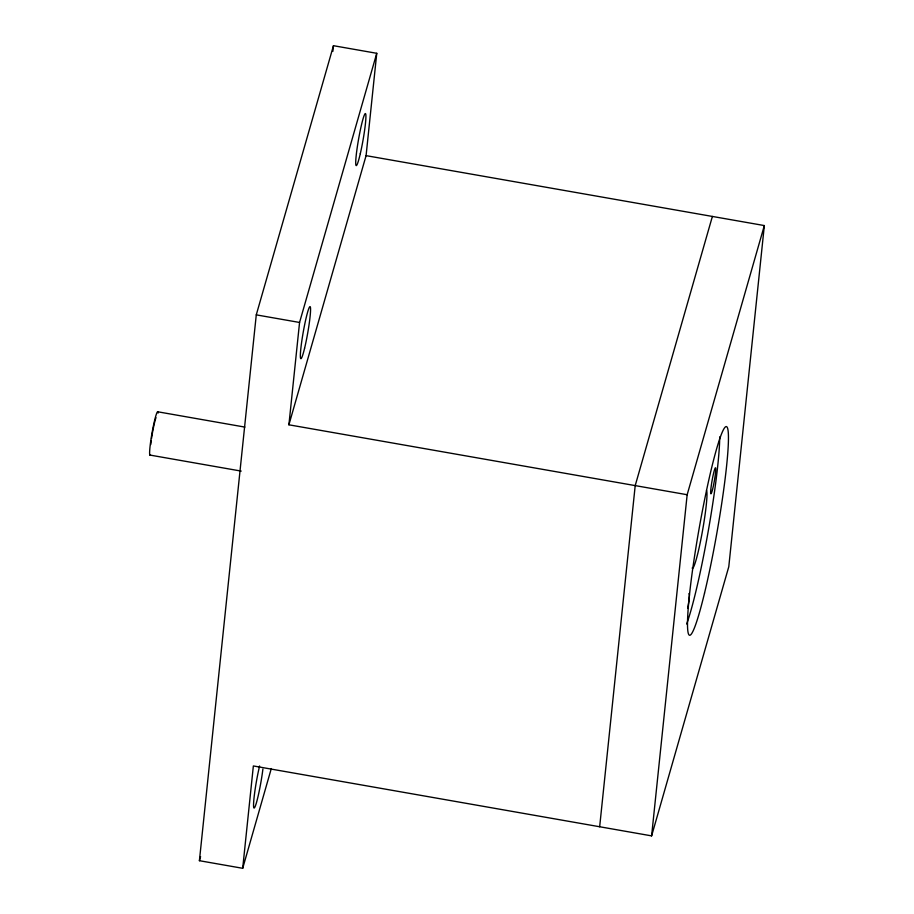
<?xml version="1.0" encoding="UTF-8"?>
<svg xmlns="http://www.w3.org/2000/svg" width="914" height="914" viewBox="0 0 914 914"><rect width="100%" height="100%" fill="white"/><g stroke="black" fill="none" stroke-linecap="round" stroke-linejoin="round"><path stroke-width="1.37" d="M271.298 768.56L242.701 868.3L199.412 860.702L256.274 314.862L333.461 45.7L376.751 53.298L366.08 155.643L288.904 424.804L687.157 494.725L764.333 225.564L366.08 155.643M242.701 868.3L253.361 765.955L651.613 835.876L728.789 566.714L764.333 225.564M288.904 424.804L299.564 322.459L376.751 53.298M332.867 51.367L333.461 45.7M599.664 826.759L635.207 485.608L712.383 216.447M651.613 835.876L687.157 494.725M199.412 860.702L200.589 856.601M256.274 314.862L299.564 322.459M157.836 411.803L244.906 427.101M149.942 455.069L241.216 471.098M262.901 769.085A26.472 2.285 -80 0 1 256.423 802.766A26.472 2.285 -80 0 1 253.806 800.31A26.472 2.285 -80 0 1 259.599 765.989M688.916 593.7A13.23 1.143 -80 0 1 687.716 608.13M706.488 490.361A39.702 3.416 -80 0 1 701.963 533.776A39.702 3.416 -80 0 1 692.138 568.04M719.706 436.881A105.875 9.117 -80 0 1 708.076 532.017A105.875 9.117 -80 0 1 686.654 624.011M150.764 444.524A17.64 1.52 -80 0 1 151.221 440.685M151.518 438.56A17.64 1.52 -80 0 1 154.089 424.644M154.375 423.376A17.64 1.52 -80 0 1 154.957 421.068M155.231 420.052A17.64 1.52 -80 0 1 155.997 417.641M150.479 454.864A22.062 1.897 -80 0 1 152.318 431.408A22.062 1.897 -80 0 1 158.111 413.071M304.591 348.234A26.472 2.285 -80 0 0 310.234 306.75A26.472 2.285 -80 0 0 301.529 342.944A26.472 2.285 -80 0 0 304.591 348.234M360.31 153.632A26.472 2.285 -80 0 0 365.44 113.565A26.472 2.285 -80 0 0 356.654 151.633A26.472 2.285 -80 0 0 360.31 153.632M704.534 593.083A105.875 9.117 -80 0 0 727.098 427.146A105.875 9.117 -80 0 0 692.286 571.924A105.875 9.117 -80 0 0 704.534 593.083M712.486 489.733A13.23 1.143 -80 0 0 715.685 468.082A13.23 1.143 -80 0 0 711.458 484.431A13.23 1.143 -80 0 0 712.486 489.733"/></g></svg>
